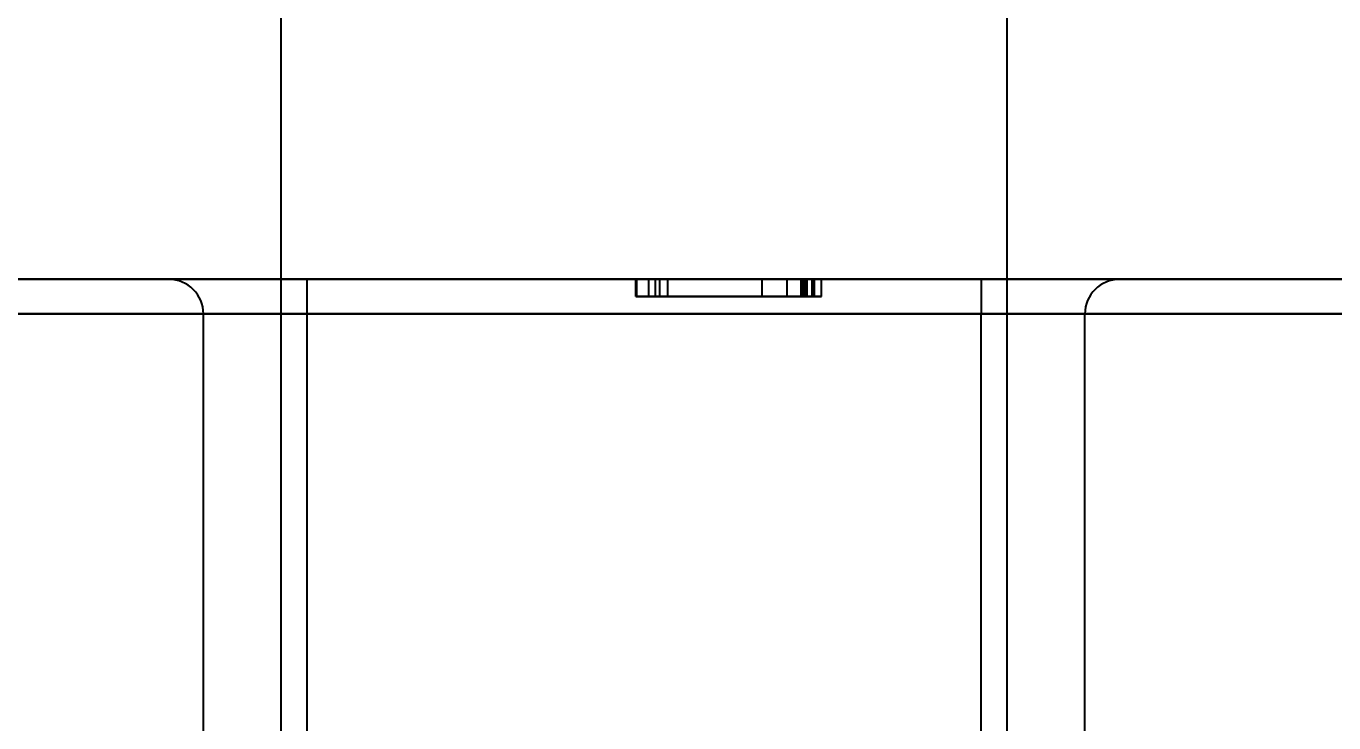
# Model space of a CAD drawing. Header units: millimetres. Extents: x 2 to 292, y 3 to 207.
# Drawn here: x 157.89 to 176.81, y 121.52 to 131.6 of the extents above; entities that cross this region are included whole.
import ezdxf

# ---------------------------------------------------------------- set-up
doc = ezdxf.new("R2010")
doc.units = ezdxf.units.MM
doc.layers.add('图框', color=7, linetype='Continuous')
doc.styles.add('SLDTEXTSTYLE10', font='TXT', dxfattribs={"width": 0.616667})
doc.styles.add('SLDTEXTSTYLE2', font='TXT', dxfattribs={"width": 0.7})
doc.dimstyles.new('SLDDIMSTYLE2', dxfattribs={"dimtxt": 3.5, "dimasz": 4.08, "dimexe": 0, "dimexo": 0.0625, "dimgap": 0.875, "dimtad": 0, "dimtih": 1, "dimtoh": 1, "dimlfac": 2, "dimrnd": 1e-09, "dimzin": 12, "dimdsep": 46, "dimtxsty": 'SLDTEXTSTYLE2', "dimsah": 1, "dimcen": 0.09, "dimadec": 0, "dimazin": 3, "dimtfac": 1, "dimtofl": 0, "dimtmove": 0, "dimatfit": 3, "dimfxl": 0, "dimfrac": 2, "dimtolj": 1, "dimtzin": 12, "dimarcsym": 0})
doc.dimstyles.new('SLDDIMSTYLE8', dxfattribs={"dimtxt": 3.5, "dimasz": 4.08, "dimexe": 0, "dimexo": 0.0625, "dimgap": 0.875, "dimtad": 0, "dimtih": 1, "dimtoh": 1, "dimdec": 6, "dimlfac": 2, "dimrnd": 1e-09, "dimzin": 12, "dimdsep": 46, "dimtxsty": 'SLDTEXTSTYLE2', "dimblk1": 'NONE', "dimsah": 1, "dimcen": 0, "dimadec": 0, "dimazin": 3, "dimtfac": 1, "dimtmove": 0, "dimatfit": 3, "dimldrblk": 'NONE', "dimfxl": 0, "dimfrac": 2, "dimtolj": 1, "dimtzin": 12, "dimarcsym": 0})

# ---------------------------------------------------------------- blocks, each defined once
blk = doc.blocks.new('_D_13')
at = {"layer": '图框'}
for p, q in [((161.583, 113.44), (161.583, 142.871)), ((154.583, 141.855), (161.583, 141.855))]:
    blk.add_line(p, q, dxfattribs=at)
blk.add_solid([(161.583, 141.855), (157.503, 142.363), (157.503, 141.347)], dxfattribs=at)
at = {"layer": '图框', "insert": (159.237, 142.871), "char_height": 3.5, "attachment_point": 1, "rotation": 90, "style": 'SLDTEXTSTYLE2'}
blk.add_mtext('227', dxfattribs=at)
blk = doc.blocks.new('_D_14')
at = {"layer": '图框'}
for p, q in [((172.083, 113.44), (172.083, 142.871)), ((161.583, 141.855), (172.083, 141.855))]:
    blk.add_line(p, q, dxfattribs=at)
blk.add_solid([(172.083, 141.855), (168.003, 142.363), (168.003, 141.347)], dxfattribs=at)
at = {"layer": '图框', "insert": (169.737, 142.871), "char_height": 3.5, "attachment_point": 1, "rotation": 90, "style": 'SLDTEXTSTYLE2'}
blk.add_mtext('248', dxfattribs=at)
blk = doc.blocks.new('_D_15')
at = {"layer": '图框'}
for p, q in [((179.083, 113.44), (179.083, 142.871)), ((172.083, 141.855), (179.083, 141.855))]:
    blk.add_line(p, q, dxfattribs=at)
blk.add_solid([(179.083, 141.855), (175.003, 142.363), (175.003, 141.347)], dxfattribs=at)
at = {"layer": '图框', "insert": (176.737, 142.871), "char_height": 3.5, "attachment_point": 1, "rotation": 90, "style": 'SLDTEXTSTYLE2'}
blk.add_mtext('262', dxfattribs=at)
blk = doc.blocks.new('_D_16')
at = {"layer": '图框'}
for p, q in [((189.583, 113.44), (189.583, 142.871)), ((179.083, 141.855), (189.583, 141.855))]:
    blk.add_line(p, q, dxfattribs=at)
blk.add_solid([(189.583, 141.855), (185.503, 142.363), (185.503, 141.347)], dxfattribs=at)
at = {"layer": '图框', "insert": (187.237, 142.871), "char_height": 3.5, "attachment_point": 1, "rotation": 90, "style": 'SLDTEXTSTYLE2'}
blk.add_mtext('283', dxfattribs=at)
blk = doc.blocks.new('_D_17')
at = {"layer": '图框'}
for p, q in [((198.083, 128.94), (198.083, 142.871)), ((189.583, 141.855), (198.083, 141.855))]:
    blk.add_line(p, q, dxfattribs=at)
blk.add_solid([(198.083, 141.855), (194.003, 142.363), (194.003, 141.347)], dxfattribs=at)
at = {"layer": '图框', "insert": (195.737, 142.871), "char_height": 3.5, "attachment_point": 1, "rotation": 90, "style": 'SLDTEXTSTYLE2'}
blk.add_mtext('300', dxfattribs=at)
blk = doc.blocks.new('SW_SYMBOL_HOLE_DEPTH')
at = {"layer": '图框', "color": 0}
for p, q in [((0, 875), (800, 875)), ((400, 875), (400, 75)), ((100, 555), (400, 75)), ((700, 555), (400, 75))]:
    blk.add_line(p, q, dxfattribs=at)
blk = doc.blocks.new('_D_39')
at = {"layer": '图框'}
for p, q in [((173.369, 156.272), (174.797, 155.447)), ((174.797, 155.447), (198.695, 141.643)), ((198.695, 141.643), (227.884, 141.643))]:
    blk.add_line(p, q, dxfattribs=at)
blk.add_solid([(174.797, 155.447), (178.076, 152.966), (178.585, 153.846)], dxfattribs=at)
at = {"layer": '图框', "xscale": 0.004511737089201878, "yscale": 0.004511737089201878, "zscale": 0.004511737089201878}
for p in [(220.923, 141.477), (214.189, 136.462)]:
    blk.add_blockref('SW_SYMBOL_HOLE_DEPTH', p, dxfattribs=at)
at = {"layer": '图框', "char_height": 3.5, "attachment_point": 1}
for s, insert, style in [('6 x  M4 - 6H', (200.283, 145.468), 'SLDTEXTSTYLE10'), ('8', (226.134, 145.468), 'SLDTEXTSTYLE2'), ('%%c', (200.872, 140.468), 'SLDTEXTSTYLE2'), ('3.30', (206.299, 140.454), 'SLDTEXTSTYLE2'), ('10.10', (219.4, 140.454), 'SLDTEXTSTYLE2')]:
    blk.add_mtext(s, dxfattribs=dict(at, insert=insert, style=style))
blk = doc.blocks.new('_NONE')

msp = doc.modelspace()

# ---------------------------------------------------------------- linework, layer by layer
at = {"color": 7, "linetype": 'Continuous', "lineweight": 25}
for p, q in [((197.58308136, 127.94026728), (48.58308136, 127.94026728)), ((53.29018814, 127.94026728), (197.58308136, 127.94026728)), ((161.95808136, 127.94026728), (159.95808136, 127.94026728)), ((159.95808136, 127.94026728), (161.95808136, 127.94026728)), ((161.95808136, 127.94026728), (171.70808136, 127.94026728)), ((161.95808136, 127.44026728), (161.95808136, 127.94026728)), ((161.95808136, 127.44026728), (161.95808136, 127.94026728)), ((166.71017835, 127.94026728), (166.99853273, 127.94026728)), ((166.72643215, 127.94026728), (166.71017835, 127.94026728)), ((166.71017835, 127.69026728), (166.71017835, 127.94026728)), ((166.90100995, 127.94026728), (166.72643215, 127.94026728)), ((166.72643215, 127.69026728), (166.72643215, 127.94026728)), ((166.90100995, 127.69026728), (166.90100995, 127.94026728)), ((166.99853273, 127.69026728), (166.99853273, 127.94026728)), ((167.05933397, 127.94026728), (167.17311054, 127.94026728)), ((167.05933397, 127.69026728), (167.05933397, 127.94026728)), ((167.17311054, 127.69026728), (167.17311054, 127.94026728)), ((168.53842941, 127.94026728), (168.90022687, 127.94026728)), ((168.53842941, 127.69026728), (168.53842941, 127.94026728)), ((168.90022687, 127.94026728), (169.13560592, 127.94026728)), ((168.90022687, 127.69026728), (168.90022687, 127.94026728)), ((169.10126509, 127.94026728), (169.10126509, 127.69026728)), ((169.11935212, 127.94026728), (169.10309833, 127.94026728)), ((169.1927952, 127.94026728), (169.10309833, 127.94026728)), ((169.10309833, 127.69026728), (169.10309833, 127.94026728)), ((169.11935212, 127.69026728), (169.11935212, 127.94026728)), ((169.13560592, 127.94026728), (169.12778002, 127.94026728)), ((169.12778002, 127.69026728), (169.12778002, 127.94026728)), ((169.13560592, 127.69026728), (169.13560592, 127.94026728)), ((169.1374003, 127.94026728), (169.1374003, 127.69026728)), ((169.13744472, 127.69026728), (169.13744472, 127.94026728)), ((169.13744973, 127.69026728), (169.13744973, 127.94026728)), ((169.16450156, 127.94026728), (169.26202433, 127.94026728)), ((169.16450156, 127.69026728), (169.16450156, 127.94026728)), ((169.3998806, 127.94026728), (169.1927952, 127.94026728)), ((169.1927952, 127.69026728), (169.1927952, 127.94026728)), ((169.26202433, 127.69026728), (169.26202433, 127.94026728)), ((169.26724071, 127.94026728), (169.26724071, 127.69026728)), ((169.26985023, 127.94026728), (169.27827813, 127.94026728)), ((169.26985023, 127.69026728), (169.26985023, 127.94026728)), ((169.27827813, 127.94026728), (169.3998806, 127.94026728)), ((169.28610403, 127.94026728), (169.27827813, 127.94026728)), ((169.27827813, 127.69026728), (169.27827813, 127.94026728)), ((169.29453192, 127.94026728), (169.28610403, 127.94026728)), ((169.28610403, 127.69026728), (169.28610403, 127.94026728)), ((169.29453192, 127.69026728), (169.29453192, 127.94026728)), ((169.3998806, 127.69026728), (169.3998806, 127.94026728)), ((171.70808136, 127.94026728), (173.70808136, 127.94026728)), ((173.70808136, 127.94026728), (171.70808136, 127.94026728)), ((171.70808136, 127.94026728), (171.70808136, 127.44026728)), ((171.70808136, 127.94026728), (171.70808136, 127.44026728)), ((166.72643215, 127.69026728), (166.71017835, 127.69026728)), ((166.71017835, 127.69026728), (166.99853273, 127.69026728)), ((166.90100995, 127.69026728), (166.72643215, 127.69026728)), ((167.05933397, 127.69026728), (167.17311054, 127.69026728)), ((168.53842941, 127.69026728), (168.90022687, 127.69026728)), ((168.90022687, 127.69026728), (169.13560592, 127.69026728)), ((169.11935212, 127.69026728), (169.10309833, 127.69026728)), ((169.1927952, 127.69026728), (169.10309833, 127.69026728)), ((169.13560592, 127.69026728), (169.12778002, 127.69026728)), ((169.16450156, 127.69026728), (169.26202433, 127.69026728)), ((169.3998806, 127.69026728), (169.1927952, 127.69026728)), ((169.26985023, 127.69026728), (169.27827813, 127.69026728)), ((169.28610403, 127.69026728), (169.27827813, 127.69026728)), ((169.27827813, 127.69026728), (169.3998806, 127.69026728)), ((169.29453192, 127.69026728), (169.28610403, 127.69026728)), ((48.58308136, 127.44026728), (197.58308136, 127.44026728)), ((197.58308136, 127.44026728), (53.29018814, 127.44026728)), ((161.95808136, 127.44026728), (160.45808136, 127.44026728)), ((160.45808136, 117.94026728), (160.45808136, 127.44026728)), ((160.45808136, 127.44026728), (161.95808136, 127.44026728)), ((161.95808136, 117.94026728), (161.95808136, 127.44026728)), ((171.70808136, 127.44026728), (161.95808136, 127.44026728)), ((171.70808136, 117.94026728), (171.70808136, 127.44026728)), ((173.20808136, 127.44026728), (171.70808136, 127.44026728)), ((171.70808136, 127.44026728), (173.20808136, 127.44026728)), ((173.20808136, 117.94026728), (173.20808136, 127.44026728))]:
    msp.add_line(p, q, dxfattribs=at)
for centre, start, end in [((159.95808136, 127.44026728), 0, 90), ((159.95808136, 127.44026728), 0, 90), ((173.70808136, 127.44026728), 90, 180), ((173.70808136, 127.44026728), 90, 180)]:
    msp.add_arc(centre, 0.5, start, end, dxfattribs=at)
for points, knots in [([(169.10309833, 127.94026728), (169.09243864, 127.94026728), (169.07287611, 127.94026728), (169.04640799, 127.94026728), (169.02458599, 127.94026728), (169.00856295, 127.94026728), (168.99514583, 127.94026728), (168.98115201, 127.94026728), (168.96235593, 127.94026728), (168.93903682, 127.94026728), (168.91163897, 127.94026728), (168.87926599, 127.94026728), (168.84259212, 127.94026728), (168.78863405, 127.94026728), (168.72061903, 127.94026728), (168.64160861, 127.94026728), (168.56907581, 127.94026728), (168.47822495, 127.94026728), (168.36320288, 127.94026728), (168.21768128, 127.94026728), (168.05802054, 127.94026728), (167.88567424, 127.94026728), (167.70276582, 127.94026728), (167.54674641, 127.94026728), (167.42245656, 127.94026728), (167.33318967, 127.94026728), (167.24781369, 127.94026728), (167.16716669, 127.94026728), (167.09147154, 127.94026728), (167.02203143, 127.94026728), (166.95919446, 127.94026728), (166.91967036, 127.94026728), (166.90100995, 127.94026728)], [0, 0, 0, 0, 0.0150832832, 0.0276806715, 0.0379316335, 0.0459387105, 0.0505291043, 0.0571212279, 0.0659568929, 0.0771394031, 0.0904306395, 0.1056166322, 0.1231505927, 0.143033228, 0.18317288, 0.2204162891, 0.2547294163, 0.2859239461, 0.3476002191, 0.4136915409, 0.4857571516, 0.564490143, 0.6471393849, 0.731021597, 0.7722086904, 0.8116897515, 0.8489331607, 0.8845348588, 0.917704421, 0.9482125838, 0.9755497463, 1, 1, 1, 1]), ([(166.99853273, 127.94026728), (167.00633485, 127.94026728), (167.02007366, 127.94026728), (167.03822776, 127.94026728), (167.05064108, 127.94026728), (167.05712249, 127.94026728), (167.05933397, 127.94026728)], [0, 0, 0, 0, 0.3900244626, 0.6867966825, 0.8931339555, 1, 1, 1, 1]), ([(167.17311054, 127.94026728), (167.19718704, 127.94026728), (167.24852344, 127.94026728), (167.33053718, 127.94026728), (167.42251952, 127.94026728), (167.52048649, 127.94026728), (167.61658968, 127.94026728), (167.70354865, 127.94026728), (167.77714565, 127.94026728), (167.8421003, 127.94026728), (167.9068165, 127.94026728), (167.98031346, 127.94026728), (168.06724312, 127.94026728), (168.16427169, 127.94026728), (168.26428003, 127.94026728), (168.36164593, 127.94026728), (168.45221683, 127.94026728), (168.51036639, 127.94026728), (168.53842941, 127.94026728)], [0, 0, 0, 0, 0.052243443, 0.1113945042, 0.1778100994, 0.2511375543, 0.3231937004, 0.3857301039, 0.4392412822, 0.4828149588, 0.526634846, 0.5805125083, 0.6447949078, 0.7186658465, 0.7956013791, 0.867898314, 0.9362476285, 1, 1, 1, 1]), ([(169.10309833, 127.94026728), (169.1020919, 127.94026728), (169.10033645, 127.94026728), (169.10227232, 127.94026728), (169.10309833, 127.94026728)], [0, 0, 0, 0, 0.5733133534, 1, 1, 1, 1]), ([(169.10309833, 127.94026728), (169.10476063, 127.94026728), (169.10904893, 127.94026728), (169.1224182, 127.94026728), (169.14057498, 127.94026728), (169.15591809, 127.94026728), (169.16450156, 127.94026728)], [0, 0, 0, 0, 0.1305020911, 0.3366602458, 0.6289044269, 1, 1, 1, 1]), ([(169.12778002, 127.94026728), (169.12755856, 127.94026728), (169.1271783, 127.94026728), (169.12165758, 127.94026728), (169.11935212, 127.94026728)], [0, 0, 0, 0, 0.5823993988, 1, 1, 1, 1]), ([(169.13560592, 127.94026728), (169.13604078, 127.94026728), (169.13687398, 127.94026728), (169.13753596, 127.94026728), (169.13737976, 127.94026728), (169.13743133, 127.94026728), (169.13737055, 127.94026728), (169.13753053, 127.94026728), (169.1370756, 127.94026728), (169.13605558, 127.94026728), (169.13560592, 127.94026728)], [0, 0, 0, 0, 0.18263388094, 0.34993035487, 0.49934346311, 0.63343214999, 0.74964234529, 0.84925108411, 0.93354507553, 1, 1, 1, 1]), ([(169.26202433, 127.94026728), (169.2664114, 127.94026728), (169.27312621, 127.94026728), (169.28344207, 127.94026728), (169.29164306, 127.94026728), (169.29341027, 127.94026728), (169.29453192, 127.94026728)], [0, 0, 0, 0, 0.3942395217, 0.6034201523, 0.7482900867, 1, 1, 1, 1]), ([(169.27827813, 127.94026728), (169.27588343, 127.94026728), (169.27134073, 127.94026728), (169.26775759, 127.94026728), (169.26667322, 127.94026728), (169.2688431, 127.94026728), (169.26985023, 127.94026728)], [0, 0, 0, 0, 0.29488248248, 0.55938562524, 0.79549286873, 1, 1, 1, 1]), ([(169.10309833, 127.69026728), (169.09243864, 127.69026728), (169.07287611, 127.69026728), (169.04640799, 127.69026728), (169.02458599, 127.69026728), (169.00856295, 127.69026728), (168.99514583, 127.69026728), (168.98115201, 127.69026728), (168.96235593, 127.69026728), (168.93903682, 127.69026728), (168.91163897, 127.69026728), (168.87926599, 127.69026728), (168.84259212, 127.69026728), (168.78863405, 127.69026728), (168.72061903, 127.69026728), (168.64160861, 127.69026728), (168.56907581, 127.69026728), (168.47822495, 127.69026728), (168.36320288, 127.69026728), (168.21768128, 127.69026728), (168.05802054, 127.69026728), (167.88567424, 127.69026728), (167.70276582, 127.69026728), (167.54674641, 127.69026728), (167.42245656, 127.69026728), (167.33318967, 127.69026728), (167.24781369, 127.69026728), (167.16716669, 127.69026728), (167.09147154, 127.69026728), (167.02203143, 127.69026728), (166.95919446, 127.69026728), (166.91967036, 127.69026728), (166.90100995, 127.69026728)], [0, 0, 0, 0, 0.0150832832, 0.0276806715, 0.0379316335, 0.0459387105, 0.0505291043, 0.0571212279, 0.0659568929, 0.0771394031, 0.0904306395, 0.1056166322, 0.1231505927, 0.143033228, 0.18317288, 0.2204162891, 0.2547294163, 0.2859239461, 0.3476002191, 0.4136915409, 0.4857571516, 0.564490143, 0.6471393849, 0.731021597, 0.7722086904, 0.8116897515, 0.8489331607, 0.8845348588, 0.917704421, 0.9482125838, 0.9755497463, 1, 1, 1, 1]), ([(166.99853273, 127.69026728), (167.00633485, 127.69026728), (167.02007366, 127.69026728), (167.03822776, 127.69026728), (167.05064108, 127.69026728), (167.05712249, 127.69026728), (167.05933397, 127.69026728)], [0, 0, 0, 0, 0.3900244626, 0.6867966825, 0.8931339555, 1, 1, 1, 1]), ([(167.17311054, 127.69026728), (167.19718704, 127.69026728), (167.24852344, 127.69026728), (167.33053718, 127.69026728), (167.42251952, 127.69026728), (167.52048649, 127.69026728), (167.61658968, 127.69026728), (167.70354865, 127.69026728), (167.77714565, 127.69026728), (167.8421003, 127.69026728), (167.9068165, 127.69026728), (167.98031346, 127.69026728), (168.06724312, 127.69026728), (168.16427169, 127.69026728), (168.26428003, 127.69026728), (168.36164593, 127.69026728), (168.45221683, 127.69026728), (168.51036639, 127.69026728), (168.53842941, 127.69026728)], [0, 0, 0, 0, 0.052243443, 0.1113945042, 0.1778100994, 0.2511375543, 0.3231937004, 0.3857301039, 0.4392412822, 0.4828149588, 0.526634846, 0.5805125083, 0.6447949078, 0.7186658465, 0.7956013791, 0.867898314, 0.9362476285, 1, 1, 1, 1]), ([(169.10309833, 127.69026728), (169.1020919, 127.69026728), (169.10033645, 127.69026728), (169.10227232, 127.69026728), (169.10309833, 127.69026728)], [0, 0, 0, 0, 0.5733133534, 1, 1, 1, 1]), ([(169.10309833, 127.69026728), (169.10476063, 127.69026728), (169.10904893, 127.69026728), (169.1224182, 127.69026728), (169.14057498, 127.69026728), (169.15591809, 127.69026728), (169.16450156, 127.69026728)], [0, 0, 0, 0, 0.1305020911, 0.3366602458, 0.6289044269, 1, 1, 1, 1]), ([(169.12778002, 127.69026728), (169.12755856, 127.69026728), (169.1271783, 127.69026728), (169.12165758, 127.69026728), (169.11935212, 127.69026728)], [0, 0, 0, 0, 0.5823993988, 1, 1, 1, 1]), ([(169.13560592, 127.69026728), (169.13604078, 127.69026728), (169.13687398, 127.69026728), (169.13753596, 127.69026728), (169.13737976, 127.69026728), (169.13743133, 127.69026728), (169.13737055, 127.69026728), (169.13753053, 127.69026728), (169.1370756, 127.69026728), (169.13605558, 127.69026728), (169.13560592, 127.69026728)], [0, 0, 0, 0, 0.18263388094, 0.34993035487, 0.49934346311, 0.63343214999, 0.74964234529, 0.84925108411, 0.93354507553, 1, 1, 1, 1]), ([(169.26202433, 127.69026728), (169.2664114, 127.69026728), (169.27312621, 127.69026728), (169.28344207, 127.69026728), (169.29164306, 127.69026728), (169.29341027, 127.69026728), (169.29453192, 127.69026728)], [0, 0, 0, 0, 0.3942395217, 0.6034201523, 0.7482900867, 1, 1, 1, 1]), ([(169.27827813, 127.69026728), (169.27588343, 127.69026728), (169.27134073, 127.69026728), (169.26775759, 127.69026728), (169.26667322, 127.69026728), (169.2688431, 127.69026728), (169.26985023, 127.69026728)], [0, 0, 0, 0, 0.29488248248, 0.55938562524, 0.79549286873, 1, 1, 1, 1])]:
    msp.add_open_spline(points, degree=3, knots=knots, dxfattribs=at)

# ---------------------------------------------------------------- dimensions: what is measured, and where the dimension line sits
at = {"layer": '图框'}
dim = msp.add_diameter_dim_2p(p1=(173.36869819, 156.27208865), p2=(174.79746454, 155.44678464), text='6 x  M4 - 6H {\\fGDT;x} 8\\P%%c 3.30 {\\fGDT;x} 10.10\\P', dimstyle='SLDDIMSTYLE8', override={"dimpost": '<>'}, dxfattribs=at)
dim.commit()
dim.dimension.update_dxf_attribs({"geometry": '_D_39', "text_midpoint": (214.08308136, 140.95646873), "dimtype": 163})
for feature_location, offset, picture, middle in [((161.58308136, 111.94026728), (0, 30.93106742), '_D_13', (161.58308136, 145.17307073)), ((172.08308136, 111.94026728), (0, 30.93106742), '_D_14', (172.08308136, 145.17307073)), ((179.08308136, 111.94026728), (0, 30.93106742), '_D_15', (179.08308136, 145.17307096)), ((189.58308136, 111.94026728), (0, 30.93106742), '_D_16', (189.58308136, 145.17307096)), ((198.08308136, 127.44026728), (0, 15.43106742), '_D_17', (198.08308136, 145.17550125))]:
    dim = msp.add_ordinate_dim(feature_location=feature_location, offset=offset, dtype=1, origin=(48.08308136, 127.44026728), dimstyle='SLDDIMSTYLE2', dxfattribs=at)
    dim.commit()
    dim.dimension.update_dxf_attribs({"geometry": picture, "text_midpoint": middle})

doc.saveas('drawing.dxf')
